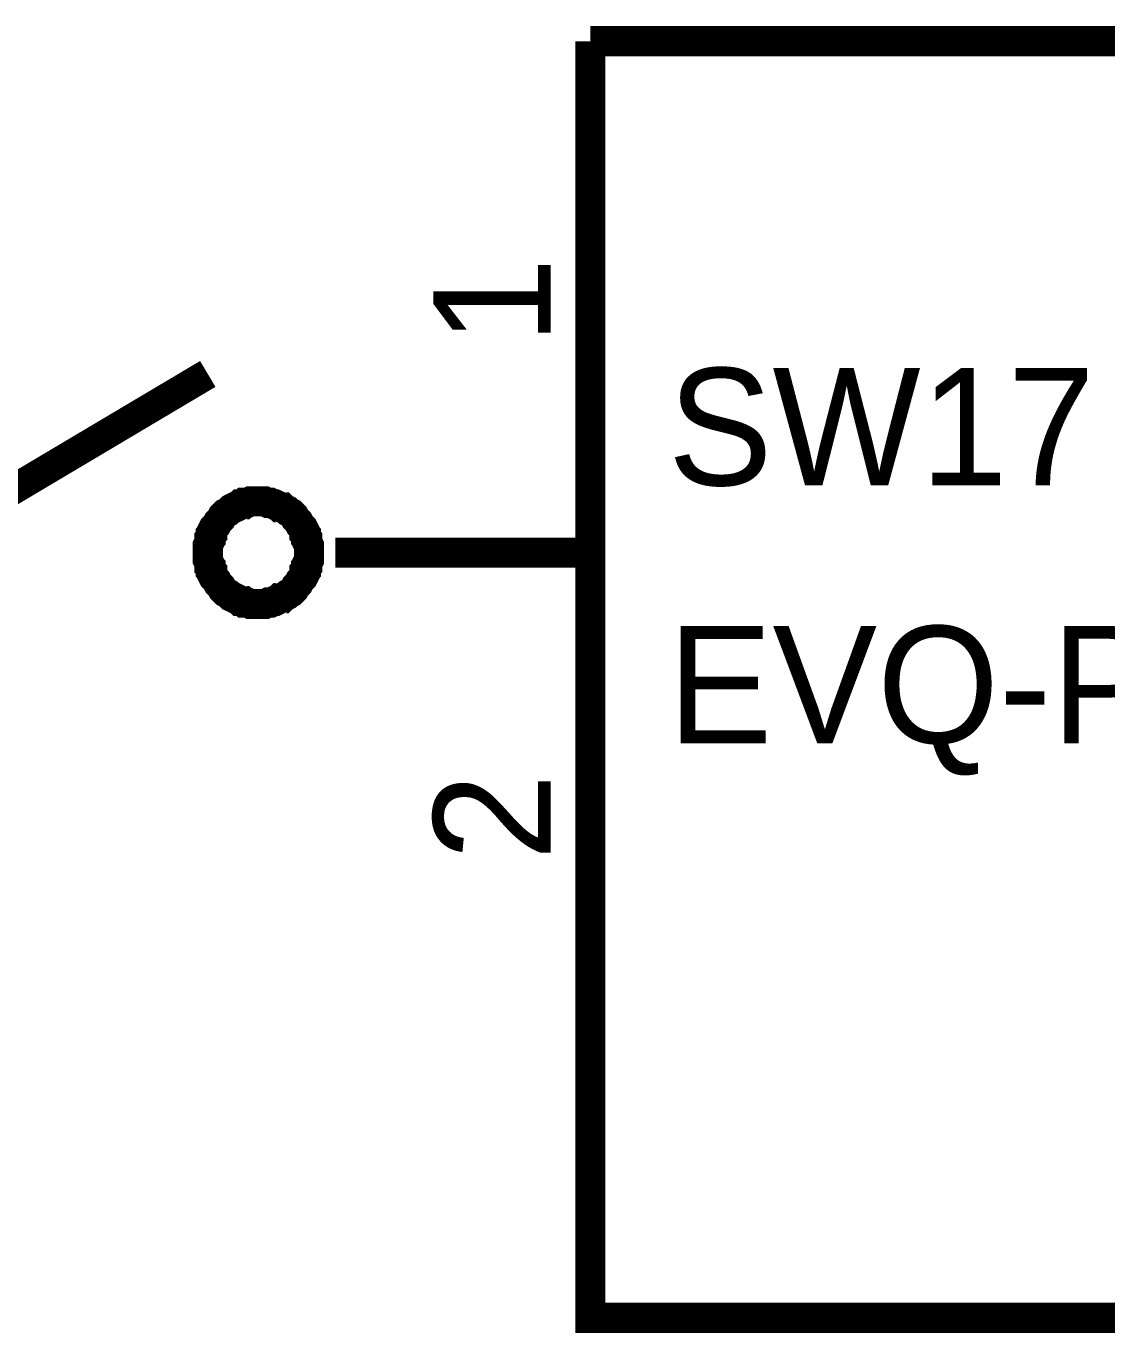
# Model space of a CAD drawing. Header units: inches. Extents: x 0 to 31.5, y 0 to 22.3.
# Drawn here: x 14.98 to 15.403, y 4.694 to 5.206 of the extents above; entities that cross this region are included whole.
import ezdxf

# ---------------------------------------------------------------- set-up
doc = ezdxf.new("R2010")
doc.units = ezdxf.units.IN
doc.header["$MEASUREMENT"] = 0
doc.layers.add('Sheet', color=255, linetype='Continuous')

msp = doc.modelspace()

# ---------------------------------------------------------------- linework, layer by layer
at = {"layer": 'Sheet'}
for points in [[(15.20054, 4.79974, 0.0118, 0.0118, 0), (15.20054, 4.69981, 0.0118, 0.0118, 0), (15.50025, 4.69981, 0.0118, 0.0118, 0), (15.50025, 5.2, 0.0118, 0.0118, 0)], [(15.20054, 5.2, 0.0118, 0.0118, 0), (15.50025, 5.2, 0.0118, 0.0118, 0), (15.80052, 5.2, 0.0118, 0.0118, 0)], [(15.20054, 4.99958, 0.0118, 0.0118, 0), (15.20054, 5.2, 0.0118, 0.0118, 0)], [(15.20054, 5.09951, 0.0118, 0.0118, 0), (15.20054, 4.99958, 0.0118, 0.0118, 0)], [(15.20054, 5.09951, 0.0118, 0.0118, 0), (15.20054, 5.03978, 0.0118, 0.0118, 0)], [(14.95021, 5.00992, 0.0118, 0.0118, 0), (15.05069, 5.06964, 0.0118, 0.0118, 0)], [(15.05069, 4.99958, 0.0118, 0.0118, 0), (15.05069, 5.00073, 0.0118, 0.0118, 0), (15.05069, 5.00188, 0.0118, 0.0118, 0), (15.05069, 5.00245, 0.0118, 0.0118, 0), (15.05126, 5.0036, 0.0118, 0.0118, 0), (15.05126, 5.00475, 0.0118, 0.0118, 0), (15.05184, 5.00533, 0.0118, 0.0118, 0), (15.05184, 5.00647, 0.0118, 0.0118, 0), (15.05241, 5.00705, 0.0118, 0.0118, 0), (15.05241, 5.0082, 0.0118, 0.0118, 0), (15.05299, 5.00935, 0.0118, 0.0118, 0), (15.05356, 5.00992, 0.0118, 0.0118, 0), (15.05413, 5.01049, 0.0118, 0.0118, 0), (15.05471, 5.01164, 0.0118, 0.0118, 0), (15.05528, 5.01222, 0.0118, 0.0118, 0), (15.05586, 5.01279, 0.0118, 0.0118, 0), (15.05643, 5.01394, 0.0118, 0.0118, 0), (15.057, 5.01451, 0.0118, 0.0118, 0), (15.05758, 5.01509, 0.0118, 0.0118, 0), (15.05873, 5.01566, 0.0118, 0.0118, 0), (15.0593, 5.01624, 0.0118, 0.0118, 0), (15.05988, 5.01681, 0.0118, 0.0118, 0), (15.06102, 5.01739, 0.0118, 0.0118, 0), (15.0616, 5.01739, 0.0118, 0.0118, 0), (15.06275, 5.01796, 0.0118, 0.0118, 0), (15.06332, 5.01853, 0.0118, 0.0118, 0), (15.06447, 5.01853, 0.0118, 0.0118, 0), (15.06504, 5.01911, 0.0118, 0.0118, 0), (15.06619, 5.01911, 0.0118, 0.0118, 0), (15.06734, 5.01968, 0.0118, 0.0118, 0), (15.06791, 5.01968, 0.0118, 0.0118, 0), (15.06906, 5.01968, 0.0118, 0.0118, 0), (15.07021, 5.01968, 0.0118, 0.0118, 0)], [(15.07021, 5.01968, 0.0118, 0.0118, 0), (15.07021, 5.01968, 0.0118, 0.0118, 0)], [(15.07021, 5.01968, 0.0118, 0.0118, 0), (15.07136, 5.01968, 0.0118, 0.0118, 0), (15.07251, 5.01968, 0.0118, 0.0118, 0), (15.07308, 5.01968, 0.0118, 0.0118, 0), (15.07423, 5.01911, 0.0118, 0.0118, 0), (15.07538, 5.01911, 0.0118, 0.0118, 0), (15.07653, 5.01853, 0.0118, 0.0118, 0), (15.0771, 5.01853, 0.0118, 0.0118, 0), (15.07825, 5.01796, 0.0118, 0.0118, 0), (15.07882, 5.01739, 0.0118, 0.0118, 0), (15.07997, 5.01739, 0.0118, 0.0118, 0), (15.08054, 5.01681, 0.0118, 0.0118, 0), (15.08169, 5.01624, 0.0118, 0.0118, 0), (15.08227, 5.01566, 0.0118, 0.0118, 0), (15.08342, 5.01509, 0.0118, 0.0118, 0), (15.08399, 5.01451, 0.0118, 0.0118, 0), (15.08456, 5.01394, 0.0118, 0.0118, 0), (15.08514, 5.01279, 0.0118, 0.0118, 0), (15.08571, 5.01222, 0.0118, 0.0118, 0), (15.08629, 5.01164, 0.0118, 0.0118, 0), (15.08686, 5.01049, 0.0118, 0.0118, 0), (15.08743, 5.00992, 0.0118, 0.0118, 0), (15.08801, 5.00935, 0.0118, 0.0118, 0), (15.08858, 5.0082, 0.0118, 0.0118, 0), (15.08858, 5.00705, 0.0118, 0.0118, 0), (15.08916, 5.00647, 0.0118, 0.0118, 0), (15.08916, 5.00533, 0.0118, 0.0118, 0), (15.08973, 5.00475, 0.0118, 0.0118, 0), (15.08973, 5.0036, 0.0118, 0.0118, 0), (15.09031, 5.00245, 0.0118, 0.0118, 0), (15.09031, 5.00188, 0.0118, 0.0118, 0), (15.09031, 5.00073, 0.0118, 0.0118, 0), (15.09031, 4.99958, 0.0118, 0.0118, 0)], [(15.07021, 4.97948, 0.0118, 0.0118, 0), (15.06906, 4.97948, 0.0118, 0.0118, 0), (15.06791, 4.97948, 0.0118, 0.0118, 0), (15.06734, 4.97948, 0.0118, 0.0118, 0), (15.06619, 4.98006, 0.0118, 0.0118, 0), (15.06504, 4.98006, 0.0118, 0.0118, 0), (15.06447, 4.98063, 0.0118, 0.0118, 0), (15.06332, 4.98063, 0.0118, 0.0118, 0), (15.06275, 4.98121, 0.0118, 0.0118, 0), (15.0616, 4.98178, 0.0118, 0.0118, 0), (15.06102, 4.98178, 0.0118, 0.0118, 0), (15.05988, 4.98235, 0.0118, 0.0118, 0), (15.0593, 4.98293, 0.0118, 0.0118, 0), (15.05873, 4.9835, 0.0118, 0.0118, 0), (15.05758, 4.98408, 0.0118, 0.0118, 0), (15.057, 4.98465, 0.0118, 0.0118, 0), (15.05643, 4.98523, 0.0118, 0.0118, 0), (15.05586, 4.98637, 0.0118, 0.0118, 0), (15.05528, 4.98695, 0.0118, 0.0118, 0), (15.05471, 4.98752, 0.0118, 0.0118, 0), (15.05413, 4.98867, 0.0118, 0.0118, 0), (15.05356, 4.98925, 0.0118, 0.0118, 0), (15.05299, 4.98982, 0.0118, 0.0118, 0), (15.05241, 4.99097, 0.0118, 0.0118, 0), (15.05241, 4.99212, 0.0118, 0.0118, 0), (15.05184, 4.99269, 0.0118, 0.0118, 0), (15.05184, 4.99384, 0.0118, 0.0118, 0), (15.05126, 4.99441, 0.0118, 0.0118, 0), (15.05126, 4.99556, 0.0118, 0.0118, 0), (15.05069, 4.99671, 0.0118, 0.0118, 0), (15.05069, 4.99729, 0.0118, 0.0118, 0), (15.05069, 4.99843, 0.0118, 0.0118, 0), (15.05069, 4.99958, 0.0118, 0.0118, 0)], [(15.05069, 4.99958, 0.0118, 0.0118, 0), (15.05069, 4.99958, 0.0118, 0.0118, 0)], [(15.09031, 4.99958, 0.0118, 0.0118, 0), (15.09031, 4.99843, 0.0118, 0.0118, 0), (15.09031, 4.99729, 0.0118, 0.0118, 0), (15.09031, 4.99671, 0.0118, 0.0118, 0), (15.08973, 4.99556, 0.0118, 0.0118, 0), (15.08973, 4.99441, 0.0118, 0.0118, 0), (15.08916, 4.99384, 0.0118, 0.0118, 0), (15.08916, 4.99269, 0.0118, 0.0118, 0), (15.08858, 4.99212, 0.0118, 0.0118, 0), (15.08858, 4.99097, 0.0118, 0.0118, 0), (15.08801, 4.98982, 0.0118, 0.0118, 0), (15.08743, 4.98925, 0.0118, 0.0118, 0), (15.08686, 4.98867, 0.0118, 0.0118, 0), (15.08629, 4.98752, 0.0118, 0.0118, 0), (15.08571, 4.98695, 0.0118, 0.0118, 0), (15.08514, 4.98637, 0.0118, 0.0118, 0), (15.08456, 4.98523, 0.0118, 0.0118, 0), (15.08399, 4.98465, 0.0118, 0.0118, 0), (15.08342, 4.98408, 0.0118, 0.0118, 0), (15.08227, 4.9835, 0.0118, 0.0118, 0), (15.08169, 4.98293, 0.0118, 0.0118, 0), (15.08054, 4.98235, 0.0118, 0.0118, 0), (15.07997, 4.98178, 0.0118, 0.0118, 0), (15.07882, 4.98178, 0.0118, 0.0118, 0), (15.07825, 4.98121, 0.0118, 0.0118, 0), (15.0771, 4.98063, 0.0118, 0.0118, 0), (15.07653, 4.98063, 0.0118, 0.0118, 0), (15.07538, 4.98006, 0.0118, 0.0118, 0), (15.07423, 4.98006, 0.0118, 0.0118, 0), (15.07308, 4.97948, 0.0118, 0.0118, 0), (15.07251, 4.97948, 0.0118, 0.0118, 0), (15.07136, 4.97948, 0.0118, 0.0118, 0), (15.07021, 4.97948, 0.0118, 0.0118, 0)], [(15.09031, 4.99958, 0.0118, 0.0118, 0), (15.09031, 4.99958, 0.0118, 0.0118, 0), (15.09031, 4.99958, 0.0118, 0.0118, 0), (15.09031, 4.99958, 0.0118, 0.0118, 0), (15.09031, 4.99958, 0.0118, 0.0118, 0), (15.09031, 4.99958, 0.0118, 0.0118, 0), (15.09031, 4.99958, 0.0118, 0.0118, 0), (15.09031, 4.99958, 0.0118, 0.0118, 0), (15.09031, 4.99958, 0.0118, 0.0118, 0), (15.09031, 4.99958, 0.0118, 0.0118, 0), (15.09031, 4.99958, 0.0118, 0.0118, 0), (15.09031, 4.99958, 0.0118, 0.0118, 0), (15.09031, 4.99958, 0.0118, 0.0118, 0), (15.09031, 4.99958, 0.0118, 0.0118, 0), (15.09031, 4.99958, 0.0118, 0.0118, 0), (15.09031, 4.99958, 0.0118, 0.0118, 0), (15.09031, 4.99958, 0.0118, 0.0118, 0), (15.09031, 4.99958, 0.0118, 0.0118, 0), (15.09031, 4.99958, 0.0118, 0.0118, 0), (15.09031, 4.99958, 0.0118, 0.0118, 0), (15.09031, 4.99958, 0.0118, 0.0118, 0), (15.09031, 4.99958, 0.0118, 0.0118, 0), (15.09031, 4.99958, 0.0118, 0.0118, 0), (15.09031, 4.99958, 0.0118, 0.0118, 0), (15.09031, 4.99958, 0.0118, 0.0118, 0), (15.09031, 4.99958, 0.0118, 0.0118, 0), (15.09031, 4.99958, 0.0118, 0.0118, 0), (15.09031, 4.99958, 0.0118, 0.0118, 0), (15.09031, 4.99958, 0.0118, 0.0118, 0), (15.09031, 4.99958, 0.0118, 0.0118, 0), (15.09031, 4.99958, 0.0118, 0.0118, 0), (15.09031, 4.99958, 0.0118, 0.0118, 0), (15.09031, 4.99958, 0.0118, 0.0118, 0)], [(15.09031, 4.99958, 0.0118, 0.0118, 0), (15.09031, 4.99958, 0.0118, 0.0118, 0)], [(15.20054, 4.99958, 0.0118, 0.0118, 0), (15.10064, 4.99958, 0.0118, 0.0118, 0)], [(15.20054, 4.99958, 0.0118, 0.0118, 0), (15.20054, 4.79974, 0.0118, 0.0118, 0)], [(15.20054, 4.89966, 0.0118, 0.0118, 0), (15.20054, 4.99958, 0.0118, 0.0118, 0)], [(15.20054, 4.89966, 0.0118, 0.0118, 0), (15.20054, 4.95996, 0.0118, 0.0118, 0)]]:
    msp.add_lwpolyline(points, format="xyseb", dxfattribs=at)

# ---------------------------------------------------------------- texts
for s, p in [('1', (15.18504, 5.08113)), ('2', (15.18504, 4.87899))]:
    msp.add_text(s, height=0.04594, rotation=90, dxfattribs=at).set_placement(p)
for s, p in [('SW17', (15.23097, 5.026)), ('EVQ-P7A01P', (15.23097, 4.92493))]:
    msp.add_text(s, height=0.045941, dxfattribs=at).set_placement(p)

doc.saveas('drawing.dxf')
